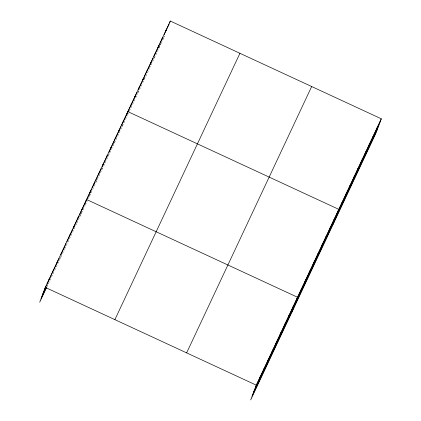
<?xml version="1.0" encoding="UTF-8"?>
<svg xmlns="http://www.w3.org/2000/svg" width="421" height="421" viewBox="0 0 421 421"><rect width="100%" height="100%" fill="white"/><g stroke="black" fill="none" stroke-linecap="round" stroke-linejoin="round"><path stroke-width="0.32" stroke-dasharray="2.1 1.58" d="M80.969 214.315L81.732 212.289M122.232 126.421L122.995 124.39M47.284 285.259L48.11 283.501M59.94 258.305L60.761 256.547M79.469 216.704L80.295 214.947M89.373 195.607L90.199 193.849M95.699 182.13L96.525 180.372M101.477 169.826L102.85 166.895M108.355 155.175L109.181 153.418M113.581 144.045L114.407 142.287M137.835 92.373L138.667 90.61M144.187 78.848L145.013 77.085M153.576 58.856L154.402 57.088M158.817 47.684L159.648 45.915M159.922 45.331L160.748 43.563M163.237 38.274L164.337 35.922M46.857 286.975L64.466 249.474M64.739 248.89L76.569 223.693M76.843 223.104L85.095 205.527M85.368 204.943L87.294 200.838M88.399 198.496L89.22 196.739M89.499 196.149L127.2 115.838M127.479 115.249L129.136 111.723M129.41 111.133L137.693 93.494M137.967 92.904L149.287 68.791M149.566 68.207L160.88 44.094M161.159 43.51L164.748 35.864"/><path stroke-width="0.63" d="M381.294 118.79L256.252 385.136L250.684 399.95L375.727 133.604L381.294 118.79L170.316 21.05L45.273 287.396L39.706 302.21L46.584 287.564M48.457 281.123L49.399 278.607M52.583 272.329L53.525 269.819M56.709 263.541L57.651 261.031M61.024 254.252L61.782 252.242M65.15 245.459L65.908 243.449M70.033 234.66L69.086 237.176L72.665 229.556M74.159 225.872L73.212 228.382L78.99 216.078M77.343 219.594L78.285 217.083M81.469 210.805L82.411 208.295M85.021 203.538L85.595 202.017M85.784 201.512L86.537 199.501L297.515 297.242L291.948 312.056M90.662 190.713L89.72 193.228L91.646 189.124M94.788 181.925L93.846 184.435L94.946 182.093M98.161 175.147L98.914 173.136M102.287 166.353L103.045 164.343M106.413 157.565L107.171 155.554M110.349 149.281L111.297 146.766M114.475 140.488L115.422 137.977M118.606 131.699L119.548 129.189M122.732 122.911L123.674 120.395M126.284 115.643L127.8 111.607L338.779 209.348L333.211 224.161M130.91 105.387L131.668 103.377M134.588 97.656L135.53 95.141M139.393 86.91L138.451 89.426L142.04 81.779M143.261 78.68L142.314 81.19L143.419 78.838M147.124 70.444L143.971 77.664M150.234 64.224L150.992 62.213M154.102 55.993L154.854 53.983M157.775 48.262L158.722 45.747M162.585 37.516L161.638 40.027L162.743 37.674M165.506 31.796L166.448 29.281M169.558 23.06L170.316 21.05M259.436 378.858L260.378 376.348M263.562 370.07L264.504 367.559M267.688 361.281L268.635 358.766M271.813 352.493L272.761 349.977M275.939 343.704L276.886 341.189M280.065 334.911L281.012 332.401M284.196 326.122L285.138 323.612M288.322 317.334L289.264 314.819M292.448 308.546L293.39 306.03M300.699 290.964L301.641 288.453M304.825 282.175L305.767 279.665M308.951 273.387L309.898 270.871M313.077 264.599L314.024 262.083M317.202 255.805L318.15 253.295M321.328 247.016L322.275 244.506M325.459 238.228L326.401 235.718M329.585 229.44L330.527 226.924M333.711 220.651L334.653 218.136M341.699 203.627L342.647 201.117M345.567 195.397L346.509 192.881M349.43 187.161L350.377 184.651M353.293 178.93L354.24 176.415M357.161 170.694L358.103 168.184M361.023 162.464L361.971 159.954M364.891 154.233L365.833 151.718M368.754 145.998L369.701 143.487M372.622 137.767L373.564 135.252M376.485 129.536L377.427 127.021M44.331 289.911L46.531 285.222M47.078 284.049L52.309 272.919M53.409 270.571L59.182 258.268M60.834 254.752L64.96 245.964M66.886 241.859L68.812 237.76M79.543 214.905L85.316 202.601M85.868 201.427L89.447 193.813M92.194 187.95L93.573 185.024M95.499 180.919L97.972 175.646M98.525 174.473L101.272 168.616M102.371 166.274L106.224 158.07M106.497 157.48L107.602 155.138M108.976 152.207L114.202 141.077M115.301 138.73L121.08 126.426M121.632 125.253L127.41 112.944M127.963 111.77L130.721 105.887M130.999 105.303L137.072 92.362M147.287 70.607L150.044 64.723M150.323 64.139L153.081 58.256M153.912 56.493L159.433 44.731M159.985 43.558L161.364 40.616M164.127 34.738L169.095 24.15M42.805 293.969L45.831 287.522M41.232 298.152L46.184 287.606M114.896 319.65L239.938 53.304M186.629 352.882L311.672 86.537M255.31 387.652L380.347 121.301M253.784 391.709L378.821 125.363M252.211 395.893L377.253 129.542M45.273 287.396L256.252 385.136"/></g></svg>
